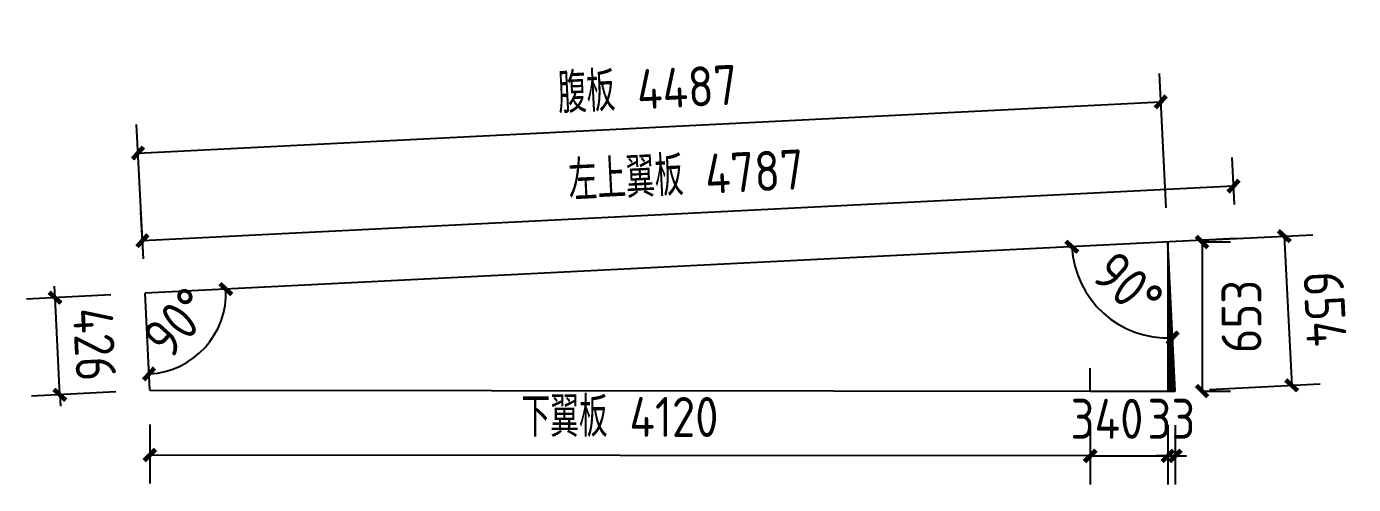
# Model space of a CAD drawing. Extents: x 102162 to 621267, y -39398 to 328893.
# Drawn here: x 445294 to 456923, y 285608 to 289619 of the extents above; entities that cross this region are included whole.
import ezdxf

# ---------------------------------------------------------------- set-up
doc = ezdxf.new("R2010")
doc.units = 0
doc.header["$LTSCALE"] = 1000
doc.header["$MEASUREMENT"] = 0
doc.styles.get("Standard").update_dxf_attribs({"font": 'gbenor.shx', "bigfont": 'gbcbig.shx'})
doc.dimstyles.get("Standard").update_dxf_attribs({"dimscale": 100, "dimtxt": 3.5, "dimasz": 1, "dimexe": 2.5, "dimexo": 3, "dimgap": 1.5, "dimtad": 1, "dimdec": 0, "dimzin": 0, "dimdsep": 46, "dimtxsty": 'Standard', "dimblk": 'ARCHTICK', "dimcen": 0.09, "dimadec": 0, "dimazin": 0, "dimtfac": 1, "dimtdec": 0, "dimtix": 1, "dimtmove": 2, "dimatfit": 3, "dimfxl": 1, "dimtolj": 1, "dimtzin": 0, "dimarcsym": 0})

# ---------------------------------------------------------------- blocks, each defined once
blk = doc.blocks.new('_ArchTick')
at = {"color": 0, "linetype": 'ByBlock', "const_width": 0.4}
blk.add_lwpolyline([(-0.5, -0.5), (0.5, 0.5)], dxfattribs=at)
blk = doc.blocks.new('*D3580')
at = {"color": 3, "lineweight": -2}
for p, q in [((446375, 286133), (446375, 285616)), ((454615, 286126), (454615, 285609)), ((454615, 285859), (446375, 285866))]:
    blk.add_line(p, q, dxfattribs=at)
at = {"layer": 'Defpoints', "color": 0}
for p in [(446375, 286433), (454616, 286426), (446375, 285866)]:
    blk.add_point(p, dxfattribs=at)
at = {"color": 3, "lineweight": -2, "xscale": 100, "yscale": 100, "zscale": 100}
for p, rotation in [((446375, 285866), 179.9520881201546), ((454615, 285859), 359.9520881201546)]:
    blk.add_blockref('_ArchTick', p, dxfattribs=dict(at, rotation=rotation))
at = {"color": 0, "insert": (450495, 286199), "char_height": 350, "attachment_point": 5, "rotation": 359.9521}
blk.add_mtext('\\A1;下翼板 4120', dxfattribs=at)
blk = doc.blocks.new('*D3581')
at = {"color": 3, "lineweight": -2}
for p, q in [((455880, 288061), (455859, 288471)), ((455872, 288221), (446310, 287743)), ((446318, 287583), (446297, 287993))]:
    blk.add_line(p, q, dxfattribs=at)
at = {"layer": 'Defpoints', "color": 0}
for p in [(446310, 287743), (455895, 287762), (446333, 287284)]:
    blk.add_point(p, dxfattribs=at)
at = {"color": 3, "lineweight": -2, "xscale": 100, "yscale": 100, "zscale": 100}
for p, rotation in [((455872, 288221), 2.862405226111831), ((446310, 287743), 182.8624052261118)]:
    blk.add_blockref('_ArchTick', p, dxfattribs=dict(at, rotation=rotation))
at = {"color": 0, "insert": (451074, 288318), "char_height": 350, "attachment_point": 5, "rotation": 2.8624}
blk.add_mtext('\\A1;左上翼板 4787', dxfattribs=at)
blk = doc.blocks.new('*D3582')
at = {"color": 3, "lineweight": -2}
for p, q in [((446033, 287269), (445294, 287232)), ((445544, 287244), (445539, 287344)), ((445586, 286393), (445544, 287244)), ((446076, 286418), (445337, 286381)), ((445586, 286393), (445591, 286294))]:
    blk.add_line(p, q, dxfattribs=at)
at = {"layer": 'Defpoints', "color": 0}
for p in [(445544, 287244), (446333, 287284), (446375, 286433)]:
    blk.add_point(p, dxfattribs=at)
at = {"color": 3, "lineweight": -2, "xscale": 100, "yscale": 100, "zscale": 100}
for p, rotation in [((445544, 287244), 272.8624052261112), ((445586, 286393), 92.86240522611114)]:
    blk.add_blockref('_ArchTick', p, dxfattribs=dict(at, rotation=rotation))
at = {"color": 0, "insert": (445890, 286835), "char_height": 350, "attachment_point": 5, "rotation": 272.8624}
blk.add_mtext('\\A1;426', dxfattribs=at)
blk = doc.blocks.new('*D3583')
at = {"color": 3, "lineweight": -2}
for p, q in [((454616, 286126), (454616, 285608)), ((455296, 286126), (455296, 285608)), ((454616, 285858), (455296, 285858))]:
    blk.add_line(p, q, dxfattribs=at)
at = {"layer": 'Defpoints', "color": 0}
for p in [(454616, 286426), (455296, 286426), (455296, 285858)]:
    blk.add_point(p, dxfattribs=at)
at = {"color": 3, "lineweight": -2, "xscale": 100, "yscale": 100, "zscale": 100, "rotation": 180}
blk.add_blockref('_ArchTick', (454616, 285858), dxfattribs=at)
at = {"color": 3, "lineweight": -2, "xscale": 100, "yscale": 100, "zscale": 100}
blk.add_blockref('_ArchTick', (455296, 285858), dxfattribs=at)
at = {"color": 0, "insert": (454763, 286183), "char_height": 350, "attachment_point": 5}
blk.add_mtext('\\A1;340', dxfattribs=at)
blk = doc.blocks.new('*D3584')
at = {"color": 0, "lineweight": -2}
blk.add_arc((446333, 287284), 709, 272.8624, 2.8624, dxfattribs=at)
at = {"layer": 'Defpoints', "color": 0}
for p in [(455895, 287762), (446333, 287284), (446333, 287284), (446717, 286688), (446375, 286433)]:
    blk.add_point(p, dxfattribs=at)
at = {"color": 0, "lineweight": -2, "xscale": 100, "yscale": 100, "zscale": 100}
for p, rotation in [((447041, 287319), 92.8624052261119), ((446368, 286576), 182.8624052261101)]:
    blk.add_blockref('_ArchTick', p, dxfattribs=dict(at, rotation=rotation))
at = {"color": 0, "insert": (446618, 287026), "char_height": 350, "attachment_point": 5, "rotation": 47.8624}
blk.add_mtext('\\A1;90°', dxfattribs=at)
blk = doc.blocks.new('*D3585')
at = {"color": 0, "lineweight": -2}
blk.add_arc((455296, 287732), 841, 182.8624, 272.8624, dxfattribs=at)
at = {"layer": 'Defpoints', "color": 0}
for p in [(455296, 287732), (455895, 287762), (446333, 287284), (454589, 287275), (455361, 286425)]:
    blk.add_point(p, dxfattribs=at)
at = {"color": 0, "lineweight": -2, "xscale": 100, "yscale": 100, "zscale": 100}
for p, rotation in [((454455, 287690), 92.86240522611193), ((455338, 286892), 2.862405226106555)]:
    blk.add_blockref('_ArchTick', p, dxfattribs=dict(at, rotation=rotation))
at = {"color": 0, "insert": (454949, 287349), "char_height": 350, "attachment_point": 5, "rotation": 317.8624}
blk.add_mtext('\\A1;90°', dxfattribs=at)
blk = doc.blocks.new('*D3586')
at = {"color": 3, "lineweight": -2}
for p, q in [((455596, 287732), (455846, 287732)), ((455596, 287732), (455596, 286426)), ((455596, 286426), (455846, 286426))]:
    blk.add_line(p, q, dxfattribs=at)
at = {"layer": 'Defpoints', "color": 0}
for p in [(455296, 287732), (455296, 286426), (455596, 286426)]:
    blk.add_point(p, dxfattribs=at)
at = {"color": 3, "lineweight": -2, "xscale": 100, "yscale": 100, "zscale": 100}
for p, rotation in [((455596, 287732), 90), ((455596, 286426), 270)]:
    blk.add_blockref('_ArchTick', p, dxfattribs=dict(at, rotation=rotation))
at = {"color": 0, "insert": (455942, 287079), "char_height": 350, "attachment_point": 5, "rotation": 90}
blk.add_mtext('\\A1;653', dxfattribs=at)
blk = doc.blocks.new('*D3587')
at = {"color": 3, "lineweight": -2}
for p, q in [((455595, 287747), (456566, 287795)), ((456317, 287783), (456382, 286476)), ((455660, 286440), (456632, 286489))]:
    blk.add_line(p, q, dxfattribs=at)
at = {"layer": 'Defpoints', "color": 0}
for p in [(455296, 287732), (455361, 286425), (456382, 286476)]:
    blk.add_point(p, dxfattribs=at)
at = {"color": 3, "lineweight": -2, "xscale": 100, "yscale": 100, "zscale": 100}
for p, rotation in [((456317, 287783), 92.86240522610859), ((456382, 286476), 272.8624052261086)]:
    blk.add_blockref('_ArchTick', p, dxfattribs=dict(at, rotation=rotation))
at = {"color": 0, "insert": (456674, 287146), "char_height": 350, "attachment_point": 5, "rotation": 272.8624}
blk.add_mtext('\\A1;654', dxfattribs=at)
blk = doc.blocks.new('*D3577')
at = {"color": 3, "lineweight": -2}
for p, q in [((455296, 286126), (455296, 285608)), ((455361, 286126), (455361, 285608)), ((455296, 285858), (455196, 285858)), ((455296, 285858), (455361, 285858)), ((455361, 285858), (455461, 285858))]:
    blk.add_line(p, q, dxfattribs=at)
at = {"layer": 'Defpoints', "color": 0}
for p in [(455296, 286426), (455361, 286426), (455361, 285858)]:
    blk.add_point(p, dxfattribs=at)
at = {"color": 3, "lineweight": -2, "xscale": 100, "yscale": 100, "zscale": 100}
blk.add_blockref('_ArchTick', (455296, 285858), dxfattribs=at)
at = {"color": 3, "lineweight": -2, "xscale": 100, "yscale": 100, "zscale": 100, "rotation": 180}
blk.add_blockref('_ArchTick', (455361, 285858), dxfattribs=at)
at = {"color": 0, "insert": (455328, 286183), "char_height": 350, "attachment_point": 5}
blk.add_mtext('\\A1;33', dxfattribs=at)
blk = doc.blocks.new('*D3579')
at = {"color": 3, "lineweight": -2}
for p, q in [((455281, 288032), (455222, 289209)), ((446271, 288511), (455234, 288959)), ((446318, 287583), (446259, 288761))]:
    blk.add_line(p, q, dxfattribs=at)
at = {"layer": 'Defpoints', "color": 0}
for p in [(455234, 288959), (455296, 287732), (446333, 287284)]:
    blk.add_point(p, dxfattribs=at)
at = {"color": 3, "lineweight": -2, "xscale": 100, "yscale": 100, "zscale": 100}
for p, rotation in [((455234, 288959), 2.862405226111834), ((446271, 288511), 182.8624052261118)]:
    blk.add_blockref('_ArchTick', p, dxfattribs=dict(at, rotation=rotation))
at = {"color": 0, "insert": (450736, 289071), "char_height": 350, "attachment_point": 5, "rotation": 2.8624}
blk.add_mtext('\\A1;腹板 4487', dxfattribs=at)

msp = doc.modelspace()

# ---------------------------------------------------------------- hatches: boundary and pattern name
h = msp.add_hatch()
h.set_pattern_fill('ANSI31', color=256, scale=2, style=0)
h.set_pattern_definition([(45, (23630.636, 269167.8104), (-2.24506403, 2.24506403), [])])
h.paths.add_polyline_path([(455295.5, 286425.9), (455360.8, 286425.9), (455295.5, 287731.9)])

# ---------------------------------------------------------------- linework, layer by layer
for p, q in [((455894.8, 287761.9), (446332.7, 287283.8)), ((454615.5, 286425.9), (454615.5, 286627.6)), ((446375.2, 286432.8), (455360.8, 286425.3))]:
    msp.add_line(p, q)
at = {"color": 2}
for p, q in [((455295.5, 287731.9), (455295.5, 286425.9)), ((455360.8, 286425.3), (455295.5, 287731.9)), ((446375.2, 286432.8), (446332.7, 287283.8)), ((454615.5, 286425.9), (455360.8, 286425.9))]:
    msp.add_line(p, q, dxfattribs=at)

# ---------------------------------------------------------------- dimensions: what is measured, and where the dimension line sits
for p1, p2, distance, text, picture, middle in [((446332.7, 287283.8), (455295.5, 287731.9), 1228.7, '腹板 4487', '*D3579', (450735.9, 289071.2)), ((455894.8, 287761.9), (446332.7, 287283.8), -460, '左上翼板 4787', '*D3581', (451073.9, 288318.4)), ((454615.5, 286425.9), (446375.2, 286432.8), 567.2, '下翼板 4120', '*D3580', (450495.2, 286198.7))]:
    dim = msp.add_aligned_dim(p1=p1, p2=p2, distance=distance, text=text, dimstyle='Standard', override={"dimlfac": 0.5, "dimclrd": 3, "dimclre": 3})
    dim.commit()
    dim.dimension.update_dxf_attribs({"geometry": picture, "text_midpoint": middle})
for p1, p2, distance, picture, middle in [((455295.5, 287731.9), (455360.8, 286425.3), 1022.3, '*D3587', (456673.8, 287145.9)), ((446375.2, 286432.8), (446332.7, 287283.8), 789.7, '*D3582', (445889.8, 286835.1)), ((455295.5, 286425.9), (455360.8, 286425.9), -567.9, '*D3577', (455328.2, 286183.1))]:
    dim = msp.add_aligned_dim(p1=p1, p2=p2, distance=distance, dimstyle='Standard', override={"dimlfac": 0.5, "dimclrd": 3, "dimclre": 3})
    dim.commit()
    dim.dimension.update_dxf_attribs({"geometry": picture, "text_midpoint": middle})
at = {"color": 1}
for base, line1, picture, middle in [((446717.5, 286688.1), ((446375.2, 286432.8), (446332.7, 287283.8)), '*D3584', (446617.5, 287026)), ((454588.9, 287275.4), ((455360.8, 286425.3), (455295.5, 287731.9)), '*D3585', (454949.1, 287349.1))]:
    dim = msp.add_angular_dim_2l(base=base, line1=line1, line2=((455894.8, 287761.9), (446332.7, 287283.8)), dimstyle='Standard', dxfattribs=at)
    dim.commit()
    dim.dimension.update_dxf_attribs({"geometry": picture, "text_midpoint": middle})
for base, p1, angle, picture, middle, dimtype in [((455595.5, 286425.9), (455295.5, 287731.9), 90, '*D3586', (455941.6, 287078.9), 160), ((455295.5, 285858.1), (454615.5, 286425.9), 0, '*D3583', (454762.9, 286183.1), 161)]:
    dim = msp.add_linear_dim(base=base, p1=p1, p2=(455295.5, 286425.9), angle=angle, dimstyle='Standard', override={"dimlfac": 0.5, "dimclrd": 3, "dimclre": 3})
    dim.commit()
    dim.dimension.update_dxf_attribs({"geometry": picture, "text_midpoint": middle, "dimtype": dimtype})

doc.saveas('drawing.dxf')
